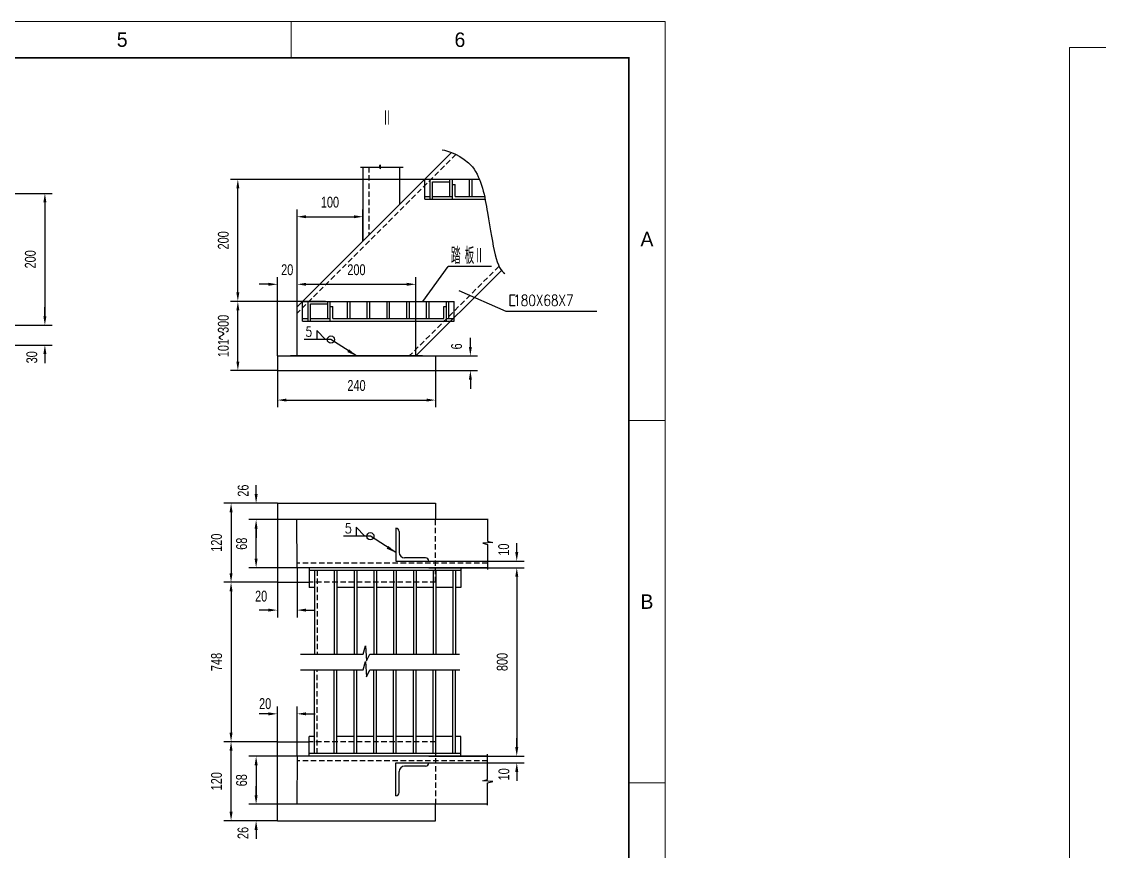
# Model space of a CAD drawing. Extents: x 148 to 221443, y -36682 to 6758.
# Drawn here: x 174373 to 180319, y -8546 to -3968 of the extents above; entities that cross this region are included whole.
import ezdxf
from ezdxf.enums import TextEntityAlignment as Align

# ---------------------------------------------------------------- set-up
doc = ezdxf.new("R2010")
doc.units = 0
doc.header["$LTSCALE"] = 10
doc.header["$MEASUREMENT"] = 0
doc.linetypes.add('HIDDENX2', pattern=[0.75, 0.5, -0.25])
for name, color, linetype in [('2', 4, 'Continuous'), ('DIM', 4, 'Continuous'), ('HIDDEN', 7, 'HIDDENX2'), ('RED', 7, 'Continuous'), ('WB-FS', 6, 'Continuous')]:
    doc.layers.add(name, color=color, linetype=linetype)
doc.layers.add('2（细实线）', color=3, linetype='Continuous', lineweight=20)
doc.layers.add('图框层', color=7, linetype='Continuous', lineweight=15)
doc.styles.add('HZ', font='ROMS.SHX', dxfattribs={"width": 0.75, "bigfont": 'GBCBIG.SHX'})
doc.styles.get("Standard").update_dxf_attribs({"font": 'wison_e.shx', "width": 0.75, "bigfont": 'wison_c.shx'})
doc.styles.add('XW', font='ROMANS.shx', dxfattribs={"width": 0.85})
doc.dimstyles.new('DIM1', dxfattribs={"dimscale": 20, "dimtxt": 3, "dimasz": 2.5, "dimexe": 2, "dimexo": 0, "dimgap": 1, "dimtad": 0, "dimdec": 0, "dimzin": 0, "dimdsep": 46, "dimtxsty": 'Standard', "dimcen": 2, "dimclrd": 3, "dimclre": 3, "dimclrt": 3, "dimadec": 0, "dimazin": 0, "dimtfac": 0.666667, "dimtdec": 0, "dimtofl": 0, "dimtmove": 2, "dimatfit": 1, "dimfxl": 2, "dimtvp": 1.333333, "dimtolj": 1, "dimtzin": 0, "dimarcsym": 0})

# ---------------------------------------------------------------- blocks, each defined once
blk = doc.blocks.new('*D709')
at = {"color": 3, "lineweight": -2}
for p, q in [((176596.9, -4838.3), (175526.3, -4838.3)), ((175566.3, -5461.5), (175566.3, -4888.3)), ((175857.3, -5511.5), (175526.3, -5511.5))]:
    blk.add_line(p, q, dxfattribs=at)
at = {"color": 3}
for points in [[(175574.6, -4888.3), (175558, -4888.3), (175566.3, -4838.3)], [(175558, -5461.5), (175574.6, -5461.5), (175566.3, -5511.5)]]:
    blk.add_solid(points, dxfattribs=at)
at = {"layer": 'Defpoints', "color": 0}
for p in [(175566.3, -4838.3), (176596.9, -4838.3), (175857.3, -5511.5)]:
    blk.add_point(p, dxfattribs=at)
at = {"color": 3, "insert": (175486.3, -5174.9), "char_height": 60, "attachment_point": 5, "rotation": 90}
blk.add_mtext('\\A1;200', dxfattribs=at)
blk = doc.blocks.new('*D710')
at = {"color": 3, "lineweight": -2}
for p, q in [((176049.4, -5511.5), (175526.3, -5511.5)), ((175566.3, -5843.5), (175566.3, -5561.5)), ((175784.5, -5893.5), (175526.3, -5893.5))]:
    blk.add_line(p, q, dxfattribs=at)
at = {"color": 3}
for points in [[(175574.6, -5561.5), (175558, -5561.5), (175566.3, -5511.5)], [(175558, -5843.5), (175574.6, -5843.5), (175566.3, -5893.5)]]:
    blk.add_solid(points, dxfattribs=at)
at = {"layer": 'Defpoints', "color": 0}
for p in [(175566.3, -5511.5), (176049.4, -5511.5), (175784.5, -5893.5)]:
    blk.add_point(p, dxfattribs=at)
at = {"color": 3, "insert": (175486.3, -5702.5), "char_height": 60, "attachment_point": 5, "rotation": 90}
blk.add_mtext('\\A1;101  300', dxfattribs=at)
blk = doc.blocks.new('*D724')
at = {"color": 3, "linetype": 'Continuous', "lineweight": -2}
for p, q in [((176849, -5762.7), (176849, -5712.7)), ((176657.3, -5812.7), (176889, -5812.7)), ((176657.3, -5893.5), (176889, -5893.5)), ((176849, -5943.5), (176849, -5993.5))]:
    blk.add_line(p, q, dxfattribs=at)
at = {"color": 3}
for points in [[(176840.7, -5762.7), (176857.3, -5762.7), (176849, -5812.7)], [(176857.3, -5943.5), (176840.7, -5943.5), (176849, -5893.5)]]:
    blk.add_solid(points, dxfattribs=at)
at = {"layer": 'Defpoints', "color": 0}
for p in [(176657.3, -5812.7), (176657.3, -5893.5), (176849, -5893.5)]:
    blk.add_point(p, dxfattribs=at)
at = {"color": 3, "insert": (176773, -5759.9), "char_height": 60, "attachment_point": 5, "rotation": 90}
blk.add_mtext('\\A1;6', dxfattribs=at)
blk = doc.blocks.new('*D725')
at = {"color": 3, "linetype": 'Continuous', "lineweight": -2}
for p, q in [((175784.5, -5893.5), (175784.5, -6096.1)), ((176657.3, -5893.5), (176657.3, -6096.1)), ((175834.5, -6056.1), (176607.3, -6056.1))]:
    blk.add_line(p, q, dxfattribs=at)
at = {"color": 3}
for points in [[(175834.5, -6047.8), (175834.5, -6064.5), (175784.5, -6056.1)], [(176607.3, -6064.5), (176607.3, -6047.8), (176657.3, -6056.1)]]:
    blk.add_solid(points, dxfattribs=at)
at = {"layer": 'Defpoints', "color": 0}
for p in [(175784.5, -5893.5), (176657.3, -5893.5), (176657.3, -6056.1)]:
    blk.add_point(p, dxfattribs=at)
at = {"color": 3, "insert": (176220.9, -5976.1), "char_height": 60, "attachment_point": 5}
blk.add_mtext('\\A1;240', dxfattribs=at)
blk = doc.blocks.new('*D726')
at = {"color": 3, "linetype": 'Continuous', "lineweight": -2, "ltscale": 6}
for p, q in [((175892.6, -5542.6), (175892.6, -5377.4)), ((176548.2, -5812.7), (176548.2, -5377.4)), ((175942.6, -5417.4), (176498.2, -5417.4))]:
    blk.add_line(p, q, dxfattribs=at)
at = {"color": 3}
for points in [[(175942.6, -5409.1), (175942.6, -5425.7), (175892.6, -5417.4)], [(176498.2, -5425.7), (176498.2, -5409.1), (176548.2, -5417.4)]]:
    blk.add_solid(points, dxfattribs=at)
at = {"layer": 'Defpoints', "color": 0}
for p in [(176548.2, -5417.4), (175892.6, -5542.6), (176548.2, -5812.7)]:
    blk.add_point(p, dxfattribs=at)
at = {"color": 3, "insert": (176220.4, -5337.4), "char_height": 60, "attachment_point": 5}
blk.add_mtext('\\A1;200', dxfattribs=at)
blk = doc.blocks.new('*D732')
at = {"color": 3, "linetype": 'Continuous', "lineweight": -2, "ltscale": 6}
for p, q in [((175892.6, -5524.5), (175892.6, -5004.6)), ((175942.6, -5044.6), (176206.2, -5044.6)), ((176256.2, -5179), (176256.2, -5004.6))]:
    blk.add_line(p, q, dxfattribs=at)
at = {"color": 3}
for points in [[(175942.6, -5036.3), (175942.6, -5052.9), (175892.6, -5044.6)], [(176206.2, -5052.9), (176206.2, -5036.3), (176256.2, -5044.6)]]:
    blk.add_solid(points, dxfattribs=at)
at = {"layer": 'Defpoints', "color": 0}
for p in [(176256.2, -5044.6), (176256.2, -5179), (175892.6, -5524.5)]:
    blk.add_point(p, dxfattribs=at)
at = {"color": 3, "insert": (176074.4, -4964.6), "char_height": 60, "attachment_point": 5}
blk.add_mtext('\\A1;100', dxfattribs=at)
blk = doc.blocks.new('*D757')
at = {"color": 3, "linetype": 'Continuous', "lineweight": -2, "ltscale": 6}
for p, q in [((174024.3, -4916), (174541.8, -4916)), ((174501.8, -4966), (174501.8, -5593.3)), ((173420.6, -5643.3), (174541.8, -5643.3))]:
    blk.add_line(p, q, dxfattribs=at)
at = {"color": 3}
for points in [[(174510.1, -4966), (174493.5, -4966), (174501.8, -4916)], [(174493.5, -5593.3), (174510.1, -5593.3), (174501.8, -5643.3)]]:
    blk.add_solid(points, dxfattribs=at)
at = {"layer": 'Defpoints', "color": 0}
for p in [(174024.3, -4916), (173420.6, -5643.3), (174501.8, -5643.3)]:
    blk.add_point(p, dxfattribs=at)
at = {"color": 3, "insert": (174421.8, -5279.6), "char_height": 60, "attachment_point": 5, "rotation": 90}
blk.add_mtext('\\A1;200', dxfattribs=at)
blk = doc.blocks.new('*D758')
at = {"color": 3, "linetype": 'Continuous', "lineweight": -2, "ltscale": 6}
for p, q in [((174501.8, -5593.3), (174501.8, -5543.3)), ((173420.6, -5643.3), (174541.8, -5643.3)), ((173420.6, -5752.4), (174541.8, -5752.4)), ((174501.8, -5802.4), (174501.8, -5852.4))]:
    blk.add_line(p, q, dxfattribs=at)
at = {"color": 3}
for points in [[(174493.5, -5593.3), (174510.1, -5593.3), (174501.8, -5643.3)], [(174510.1, -5802.4), (174493.5, -5802.4), (174501.8, -5752.4)]]:
    blk.add_solid(points, dxfattribs=at)
at = {"layer": 'Defpoints', "color": 0}
for p in [(173420.6, -5643.3), (174501.8, -5643.3), (173420.6, -5752.4)]:
    blk.add_point(p, dxfattribs=at)
at = {"color": 3, "insert": (174429.8, -5820.1), "char_height": 60, "attachment_point": 5, "rotation": 90}
blk.add_mtext('\\A1;30', dxfattribs=at)
blk = doc.blocks.new('*D778')
at = {"color": 3, "lineweight": -2}
for p, q in [((175852, -6715.8), (175627, -6715.8)), ((175667, -6931.2), (175667, -6765.8)), ((175892.6, -6981.2), (175627, -6981.2))]:
    blk.add_line(p, q, dxfattribs=at)
at = {"color": 3}
for points in [[(175675.4, -6765.8), (175658.7, -6765.8), (175667, -6715.8)], [(175658.7, -6931.2), (175675.4, -6931.2), (175667, -6981.2)]]:
    blk.add_solid(points, dxfattribs=at)
at = {"layer": 'Defpoints', "color": 0}
for p in [(175667, -6715.8), (175852, -6715.8), (175892.6, -6981.2)]:
    blk.add_point(p, dxfattribs=at)
at = {"color": 3, "insert": (175587, -6848.5), "char_height": 60, "attachment_point": 5, "rotation": 90}
blk.add_mtext('\\A1;68', dxfattribs=at)
blk = doc.blocks.new('*D779')
at = {"color": 3, "lineweight": -2}
for p, q in [((175667, -6574.9), (175667, -6524.9)), ((175784.5, -6624.9), (175627, -6624.9)), ((175892.6, -6715.8), (175627, -6715.8)), ((175667, -6765.8), (175667, -6815.8))]:
    blk.add_line(p, q, dxfattribs=at)
at = {"color": 3}
for points in [[(175658.7, -6574.9), (175675.4, -6574.9), (175667, -6624.9)], [(175675.4, -6765.8), (175658.7, -6765.8), (175667, -6715.8)]]:
    blk.add_solid(points, dxfattribs=at)
at = {"layer": 'Defpoints', "color": 0}
for p in [(175667, -6624.9), (175784.5, -6624.9), (175892.6, -6715.8)]:
    blk.add_point(p, dxfattribs=at)
at = {"color": 3, "insert": (175595.8, -6555.7), "char_height": 60, "attachment_point": 5, "rotation": 90}
blk.add_mtext('\\A1;26', dxfattribs=at)
blk = doc.blocks.new('*D780')
at = {"color": 3, "lineweight": -2}
for p, q in [((175784.5, -6624.9), (175488.8, -6624.9)), ((175528.8, -6674.9), (175528.8, -7011.2)), ((175784.5, -7061.2), (175488.8, -7061.2))]:
    blk.add_line(p, q, dxfattribs=at)
at = {"color": 3}
for points in [[(175537.2, -6674.9), (175520.5, -6674.9), (175528.8, -6624.9)], [(175520.5, -7011.2), (175537.2, -7011.2), (175528.8, -7061.2)]]:
    blk.add_solid(points, dxfattribs=at)
at = {"layer": 'Defpoints', "color": 0}
for p in [(175784.5, -6624.9), (175528.8, -7061.2), (175784.5, -7061.2)]:
    blk.add_point(p, dxfattribs=at)
at = {"color": 3, "insert": (175448.8, -6843), "char_height": 60, "attachment_point": 5, "rotation": 90}
blk.add_mtext('\\A1;120', dxfattribs=at)
blk = doc.blocks.new('*D781')
at = {"color": 3, "lineweight": -2}
for p, q in [((175892.6, -6981.2), (175892.6, -7254.8)), ((175784.5, -7061.2), (175784.5, -7254.8)), ((175734.5, -7214.8), (175684.5, -7214.8)), ((175942.6, -7214.8), (175992.6, -7214.8))]:
    blk.add_line(p, q, dxfattribs=at)
at = {"color": 3}
for points in [[(175734.5, -7223.1), (175734.5, -7206.5), (175784.5, -7214.8)], [(175942.6, -7206.5), (175942.6, -7223.1), (175892.6, -7214.8)]]:
    blk.add_solid(points, dxfattribs=at)
at = {"layer": 'Defpoints', "color": 0}
for p in [(175892.6, -6981.2), (175784.5, -7061.2), (175784.5, -7214.8)]:
    blk.add_point(p, dxfattribs=at)
at = {"color": 3, "insert": (175694.7, -7138.1), "char_height": 60, "attachment_point": 5}
blk.add_mtext('\\A1;20', dxfattribs=at)
blk = doc.blocks.new('*D782')
at = {"layer": 'Defpoints', "color": 0}
for p in [(176619.8, -6944.9), (176619.8, -6981.2), (177105, -6981.2)]:
    blk.add_point(p, dxfattribs=at)
at = {"layer": 'RED', "color": 3, "lineweight": -2}
for p, q in [((177105, -6894.9), (177105, -6844.9)), ((176619.8, -6944.9), (177145, -6944.9)), ((176619.8, -6981.2), (177145, -6981.2)), ((177105, -7031.2), (177105, -7081.2))]:
    blk.add_line(p, q, dxfattribs=at)
at = {"layer": 'RED', "color": 3}
for points in [[(177096.6, -6894.9), (177113.3, -6894.9), (177105, -6944.9)], [(177113.3, -7031.2), (177096.6, -7031.2), (177105, -6981.2)]]:
    blk.add_solid(points, dxfattribs=at)
at = {"layer": 'RED', "color": 3, "insert": (177032.9, -6881), "char_height": 60, "attachment_point": 5, "rotation": 90}
blk.add_mtext('\\A1;10', dxfattribs=at)
blk = doc.blocks.new('*D783')
at = {"color": 3, "lineweight": -2}
for p, q in [((175892.6, -8020.7), (175627, -8020.7)), ((175667, -8070.7), (175667, -8236.2)), ((175852, -8286.2), (175627, -8286.2))]:
    blk.add_line(p, q, dxfattribs=at)
at = {"color": 3}
for points in [[(175675.4, -8070.7), (175658.7, -8070.7), (175667, -8020.7)], [(175658.7, -8236.2), (175675.4, -8236.2), (175667, -8286.2)]]:
    blk.add_solid(points, dxfattribs=at)
at = {"layer": 'Defpoints', "color": 0}
for p in [(175892.6, -8020.7), (175667, -8286.2), (175852, -8286.2)]:
    blk.add_point(p, dxfattribs=at)
at = {"color": 3, "insert": (175587, -8153.5), "char_height": 60, "attachment_point": 5, "rotation": 90}
blk.add_mtext('\\A1;68', dxfattribs=at)
blk = doc.blocks.new('*D784')
at = {"color": 3, "lineweight": -2}
for p, q in [((175667, -8236.2), (175667, -8186.2)), ((175892.6, -8286.2), (175627, -8286.2)), ((175784.5, -8377.1), (175627, -8377.1)), ((175667, -8427.1), (175667, -8477.1))]:
    blk.add_line(p, q, dxfattribs=at)
at = {"color": 3}
for points in [[(175658.7, -8236.2), (175675.4, -8236.2), (175667, -8286.2)], [(175675.4, -8427.1), (175658.7, -8427.1), (175667, -8377.1)]]:
    blk.add_solid(points, dxfattribs=at)
at = {"layer": 'Defpoints', "color": 0}
for p in [(175892.6, -8286.2), (175667, -8377.1), (175784.5, -8377.1)]:
    blk.add_point(p, dxfattribs=at)
at = {"color": 3, "insert": (175595, -8444.4), "char_height": 60, "attachment_point": 5, "rotation": 90}
blk.add_mtext('\\A1;26', dxfattribs=at)
blk = doc.blocks.new('*D785')
at = {"color": 3, "lineweight": -2}
for p, q in [((175784.5, -7940.7), (175488.8, -7940.7)), ((175528.8, -8327.1), (175528.8, -7990.7)), ((175784.5, -8377.1), (175488.8, -8377.1))]:
    blk.add_line(p, q, dxfattribs=at)
at = {"color": 3}
for points in [[(175537.2, -7990.7), (175520.5, -7990.7), (175528.8, -7940.7)], [(175520.5, -8327.1), (175537.2, -8327.1), (175528.8, -8377.1)]]:
    blk.add_solid(points, dxfattribs=at)
at = {"layer": 'Defpoints', "color": 0}
for p in [(175528.8, -7940.7), (175784.5, -7940.7), (175784.5, -8377.1)]:
    blk.add_point(p, dxfattribs=at)
at = {"color": 3, "insert": (175448.8, -8158.9), "char_height": 60, "attachment_point": 5, "rotation": 90}
blk.add_mtext('\\A1;120', dxfattribs=at)
blk = doc.blocks.new('*D786')
at = {"color": 3, "lineweight": -2}
for p, q in [((175734.5, -7787.1), (175684.5, -7787.1)), ((175784.5, -7940.7), (175784.5, -7747.1)), ((175892.6, -8020.7), (175892.6, -7747.1)), ((175942.6, -7787.1), (175992.6, -7787.1))]:
    blk.add_line(p, q, dxfattribs=at)
at = {"color": 3}
for points in [[(175734.5, -7795.5), (175734.5, -7778.8), (175784.5, -7787.1)], [(175942.6, -7778.8), (175942.6, -7795.5), (175892.6, -7787.1)]]:
    blk.add_solid(points, dxfattribs=at)
at = {"layer": 'Defpoints', "color": 0}
for p in [(175784.5, -7787.1), (175784.5, -7940.7), (175892.6, -8020.7)]:
    blk.add_point(p, dxfattribs=at)
at = {"color": 3, "insert": (175716.9, -7731), "char_height": 60, "attachment_point": 5}
blk.add_mtext('\\A1;20', dxfattribs=at)
blk = doc.blocks.new('*D787')
at = {"color": 3, "linetype": 'Continuous', "lineweight": -2, "ltscale": 6}
for p, q in [((177105, -7970.7), (177105, -7920.7)), ((176619.8, -8020.7), (177145, -8020.7)), ((176619.8, -8057.1), (177145, -8057.1)), ((177105, -8107.1), (177105, -8157.1))]:
    blk.add_line(p, q, dxfattribs=at)
at = {"color": 3}
for points in [[(177096.6, -7970.7), (177113.3, -7970.7), (177105, -8020.7)], [(177113.3, -8107.1), (177096.6, -8107.1), (177105, -8057.1)]]:
    blk.add_solid(points, dxfattribs=at)
at = {"layer": 'Defpoints', "color": 0}
for p in [(176619.8, -8020.7), (177105, -8020.7), (176619.8, -8057.1)]:
    blk.add_point(p, dxfattribs=at)
at = {"color": 3, "insert": (177034.2, -8120.9), "char_height": 60, "attachment_point": 5, "rotation": 90}
blk.add_mtext('\\A1;10', dxfattribs=at)
blk = doc.blocks.new('*D788')
at = {"color": 3, "linetype": 'Continuous', "lineweight": -2, "ltscale": 6}
for p, q in [((175784.5, -7061.2), (175488.8, -7061.2)), ((175528.8, -7111.2), (175528.8, -7890.7)), ((175784.5, -7940.7), (175488.8, -7940.7))]:
    blk.add_line(p, q, dxfattribs=at)
at = {"color": 3}
for points in [[(175537.2, -7111.2), (175520.5, -7111.2), (175528.8, -7061.2)], [(175520.5, -7890.7), (175537.2, -7890.7), (175528.8, -7940.7)]]:
    blk.add_solid(points, dxfattribs=at)
at = {"layer": 'Defpoints', "color": 0}
for p in [(175784.5, -7061.2), (175528.8, -7940.7), (175784.5, -7940.7)]:
    blk.add_point(p, dxfattribs=at)
at = {"color": 3, "insert": (175448.8, -7501), "char_height": 60, "attachment_point": 5, "rotation": 90}
blk.add_mtext('\\A1;748', dxfattribs=at)
blk = doc.blocks.new('*D789')
at = {"layer": 'Defpoints', "color": 0}
for p in [(176798.2, -6981.2), (176798.2, -8020.7), (177105, -8020.7)]:
    blk.add_point(p, dxfattribs=at)
at = {"layer": 'RED', "color": 3, "lineweight": -2}
for p, q in [((176798.2, -6981.2), (177145, -6981.2)), ((177105, -7031.2), (177105, -7970.7)), ((176798.2, -8020.7), (177145, -8020.7))]:
    blk.add_line(p, q, dxfattribs=at)
at = {"layer": 'RED', "color": 3}
for points in [[(177113.3, -7031.2), (177096.6, -7031.2), (177105, -6981.2)], [(177096.6, -7970.7), (177113.3, -7970.7), (177105, -8020.7)]]:
    blk.add_solid(points, dxfattribs=at)
at = {"layer": 'RED', "color": 3, "insert": (177025, -7501), "char_height": 60, "attachment_point": 5, "rotation": 90}
blk.add_mtext('\\A1;800', dxfattribs=at)
blk = doc.blocks.new('*D791')
at = {"color": 3, "linetype": 'Continuous', "lineweight": -2, "ltscale": 6}
for p, q in [((175784.5, -5812.7), (175784.5, -5377.4)), ((175892.6, -5812.7), (175892.6, -5377.4)), ((175734.5, -5417.4), (175684.5, -5417.4)), ((175942.6, -5417.4), (175992.6, -5417.4))]:
    blk.add_line(p, q, dxfattribs=at)
at = {"color": 3}
for points in [[(175734.5, -5425.7), (175734.5, -5409.1), (175784.5, -5417.4)], [(175942.6, -5409.1), (175942.6, -5425.7), (175892.6, -5417.4)]]:
    blk.add_solid(points, dxfattribs=at)
at = {"layer": 'Defpoints', "color": 0}
for p in [(175784.5, -5417.4), (175784.5, -5812.7), (175892.6, -5812.7)]:
    blk.add_point(p, dxfattribs=at)
at = {"color": 3, "insert": (175838.6, -5337.4), "char_height": 60, "attachment_point": 5}
blk.add_mtext('\\A1;20', dxfattribs=at)
blk = doc.blocks.new('a2')
for p, q in [((15801.92, 10126.74), (15801.92, 10116.74)), ((15905.09, 10016.74), (15895.09, 10016.74)), ((15905.09, 9916.74), (15895.09, 9916.74))]:
    blk.add_line(p, q)
at = {"layer": '图框层', "ltscale": 10}
blk.add_lwpolyline([(15311.09, 10126.74), (15905.09, 10126.74), (15905.09, 9706.74), (15311.09, 9706.74)], close=True, dxfattribs=at)
at = {"layer": '图框层', "ltscale": 10, "const_width": 0.5}
blk.add_lwpolyline([(15336.09, 10116.74), (15895.09, 10116.74), (15895.09, 9716.74), (15336.09, 9716.74)], close=True, dxfattribs=at)
at = {"style": 'HZ'}
for s, p in [('5', (15755.34, 10121.74)), ('6', (15848.5, 10121.74)), ('A', (15900.09, 10066.74)), ('B', (15900.09, 9966.74))]:
    blk.add_text(s, height=4, dxfattribs=at).set_placement(p, align=Align.MIDDLE)

msp = doc.modelspace()

# ---------------------------------------------------------------- linework, layer by layer
at = {"color": 3}
for p in [(176587.5873, -5511.4742), (176965.8904, -5319.7714)]:
    msp.add_line(p, (176726.8765, -5319.7714), dxfattribs=at)
at = {"color": 3, "linetype": 'Continuous', "ltscale": 6}
for p, q in [((177067.921, -5475.8774), (177095.5354, -5475.8774)), ((177067.921, -5536.2456), (177067.921, -5475.8774)), ((177095.5354, -5536.2456), (177067.921, -5536.2456))]:
    msp.add_line(p, q, dxfattribs=at)
at = {"linetype": 'Continuous'}
for p, q in [((176049.2342, -5722.4964), (176001.4359, -5672.847)), ((176001.4359, -5672.847), (176001.4359, -5722.4964)), ((176266.3795, -6807.5551), (176218.5811, -6757.9056)), ((176218.5811, -6757.9056), (176218.5811, -6807.5551))]:
    msp.add_line(p, q, dxfattribs=at)
at = {"ltscale": 6}
for p, q in [((176049.2342, -5722.4964), (176001.4359, -5722.4964)), ((176266.3795, -6807.5551), (176218.5811, -6807.5551))]:
    msp.add_line(p, q, dxfattribs=at)
at = {"color": 1, "linetype": 'Continuous'}
msp.add_line((176584.5229, -5812.7204), (175857.2501, -5812.7204), dxfattribs=at)
at = {"color": 3, "linetype": 'Continuous'}
for p, q in [((176297.2265, -6807.5551), (176149.158, -6807.5551)), ((176438.0317, -6897.7791), (176297.2265, -6807.5551))]:
    msp.add_line(p, q, dxfattribs=at)
at = {"color": 7, "linetype": 'Continuous'}
msp.add_circle((176080.0812, -5722.4964), 20, dxfattribs=at)
at = {"color": 3, "linetype": 'Continuous'}
msp.add_circle((176297.2265, -6807.5551), 20, dxfattribs=at)
msp.add_solid([(176397.0104, -6860.6967), (176387.2011, -6876.0053), (176438.0317, -6897.7791)], dxfattribs=at)
at = {"layer": '2', "color": 3, "linetype": 'Continuous'}
for p, q in [((177046.917, -5567.6208), (176787.1754, -5452.7702)), ((177547.555, -5567.6208), (177046.917, -5567.6208)), ((176080.0812, -5722.4964), (175932.0128, -5722.4964)), ((176220.8865, -5812.7204), (176080.0812, -5722.4964))]:
    msp.add_line(p, q, dxfattribs=at)
msp.add_open_spline([(176693.0358, -4675.6885), (176720.3185, -4679.2704), (176895.5957, -4732.8864), (176964.7999, -5152.8178), (176994.9664, -5339.4051), (177039.7542, -5357.489)], degree=3, knots=[13.012843715, 13.012843715, 13.012843715, 13.012843715, 75.321440238, 137.866139902, 273.293298909, 273.293298909, 273.293298909, 273.293298909], dxfattribs=at)
msp.add_solid([(176179.8652, -5775.638), (176170.0558, -5790.9467), (176220.8865, -5812.7204)], dxfattribs=at)
at = {"layer": 'DIM'}
for points in [[(176944.0422, -6710.7549), (176944.0422, -6834.3843), (176972.3951, -6842.111), (176918.2669, -6844.6867), (176944.0422, -6852.4134), (176944.0422, -6991.4965)], [(176944.0422, -8291.1929), (176944.0422, -8167.5635), (176972.3951, -8159.8367), (176918.2669, -8157.2611), (176944.0422, -8149.5343), (176944.0422, -8010.4513)]]:
    msp.add_lwpolyline(points, dxfattribs=at)
at = {"layer": 'HIDDEN', "ltscale": 6}
for p, q in [((176769.0964, -4701.0764), (175892.5772, -5577.5957)), ((176289.5989, -4770.4052), (176289.5989, -5145.6137)), ((177007.1318, -5317.7496), (176512.1611, -5812.7204)), ((176657.2501, -7061.2202), (176657.2501, -6715.7655)), ((176944.0422, -6955.7654), (175892.6022, -6955.7654)), ((176003.7384, -6995.7654), (176003.7384, -7457.4006)), ((176657.2501, -7061.2202), (175960.102, -7061.2202)), ((176003.7384, -8006.1823), (176003.7384, -7544.5471)), ((176657.2501, -7940.7276), (175960.102, -7940.7276)), ((176657.2501, -7940.7276), (176657.2501, -8286.1822)), ((176944.0422, -8046.1823), (175892.6022, -8046.1823))]:
    msp.add_line(p, q, dxfattribs=at)
at = {"layer": 'RED'}
for p, q in [((176744.7412, -4690.4713), (175892.5772, -5542.6354)), ((176256.2135, -4770.4052), (176256.2135, -5178.999)), ((176458.2337, -4770.7673), (176458.2337, -4976.9788)), ((176596.9428, -4947.3606), (176596.9428, -4838.2697)), ((176596.9428, -4838.2697), (176899.271, -4838.2697)), ((176626.0337, -4838.2697), (176626.0337, -4947.3606)), ((176640.5792, -4852.8152), (176735.1246, -4852.8152)), ((176640.5792, -4947.3606), (176640.5792, -4852.8152)), ((176735.1246, -4932.8152), (176735.1246, -4838.2697)), ((176749.6701, -4947.3606), (176749.6701, -4838.2697)), ((176749.6701, -4867.3606), (176764.2155, -4867.3606)), ((176764.2155, -4932.8152), (176764.2155, -4867.3606)), ((176844.2155, -4932.8152), (176844.2155, -4838.2697)), ((176858.761, -4932.8152), (176858.761, -4838.2697)), ((176596.9428, -4932.8152), (176626.0337, -4932.8152)), ((176640.5792, -4932.8152), (176749.6701, -4932.8152)), ((176764.2155, -4932.8152), (176927.0321, -4932.8152)), ((176596.9428, -4947.3606), (176930.0383, -4947.3606)), ((177020.1049, -5340.7747), (176548.1592, -5812.7204)), ((175923.7384, -5620.5651), (175923.7384, -5511.4742)), ((175923.7384, -5511.4742), (176760.102, -5511.4742)), ((175952.8293, -5511.4742), (175952.8293, -5620.5651)), ((175967.3747, -5526.0196), (176061.9202, -5526.0196)), ((175967.3747, -5620.5651), (175967.3747, -5526.0196)), ((176061.9202, -5606.0196), (176061.9202, -5511.4742)), ((176076.4657, -5620.5651), (176076.4657, -5511.4742)), ((176171.0111, -5606.0196), (176171.0111, -5511.4742)), ((176185.5566, -5606.0196), (176185.5566, -5511.4742)), ((176280.102, -5606.0196), (176280.102, -5511.4742)), ((176294.6475, -5606.0196), (176294.6475, -5511.4742)), ((176389.1929, -5606.0196), (176389.1929, -5511.4742)), ((176403.7384, -5606.0196), (176403.7384, -5511.4742)), ((176498.2838, -5606.0196), (176498.2838, -5511.4742)), ((176512.8293, -5606.0196), (176512.8293, -5511.4742)), ((176607.3747, -5606.0196), (176607.3747, -5511.4742)), ((176621.9202, -5606.0196), (176621.9202, -5511.4742)), ((176716.4657, -5620.5651), (176716.4657, -5511.4742)), ((176731.0111, -5606.0196), (176731.0111, -5511.4742)), ((176760.102, -5620.5651), (176760.102, -5511.4742)), ((175892.5772, -5542.6354), (175892.5772, -5812.7204)), ((176076.4657, -5540.5651), (176091.0111, -5540.5651)), ((176091.0111, -5606.0196), (176091.0111, -5540.5651)), ((176701.9202, -5540.5651), (176716.4657, -5540.5651)), ((176701.9202, -5606.0196), (176701.9202, -5540.5651)), ((175923.7384, -5606.0196), (175952.8293, -5606.0196)), ((175923.7384, -5620.5651), (176760.102, -5620.5651)), ((175967.3747, -5606.0196), (176076.4657, -5606.0196)), ((176091.0111, -5606.0196), (176701.9202, -5606.0196)), ((176716.4657, -5606.0196), (176760.102, -5606.0196)), ((175784.5229, -5812.7204), (176657.2501, -5812.7204)), ((175784.5229, -5812.7204), (175784.5229, -5893.5285)), ((176657.2501, -5812.7204), (176657.2501, -5893.5285)), ((175784.5229, -5893.5285), (176657.2501, -5893.5285)), ((175784.5229, -6624.8565), (175784.5229, -7061.2202)), ((175784.5229, -6624.8565), (176456.2135, -6624.8565)), ((176456.2135, -6624.8565), (176657.2501, -6624.8565)), ((176657.2501, -6624.8565), (176657.2501, -6715.7655)), ((176944.0422, -6715.7655), (175892.5772, -6715.7655)), ((175892.6048, -6981.22), (175892.5772, -6715.7655)), ((176438.0317, -6763.0381), (176438.0317, -6944.8563)), ((176456.2135, -6781.22), (176456.2135, -6896.5318)), ((176438.0317, -6944.8563), (176619.8499, -6944.8563)), ((176601.6681, -6926.6745), (176486.3562, -6926.6745)), ((176796.5077, -6981.22), (175892.6048, -6981.22)), ((175960.102, -6981.22), (175960.102, -7090.3109)), ((176796.4657, -6995.7654), (175960.102, -6995.7654)), ((175989.1929, -6995.7654), (175989.1929, -7457.4006)), ((176944.0422, -6981.22), (176013.0418, -6981.22)), ((176098.2838, -6995.7654), (176098.2838, -7457.4006)), ((176112.8293, -6995.7654), (176112.8293, -7457.4006)), ((176207.3747, -6995.7654), (176207.3747, -7457.4006)), ((176221.9202, -6995.7654), (176221.9202, -7457.4006)), ((176316.4657, -6995.7654), (176316.4657, -7457.4006)), ((176331.0111, -6995.7654), (176331.0111, -7457.4006)), ((176425.5566, -6995.7654), (176425.5566, -7457.4006)), ((176440.102, -6995.7654), (176440.102, -7457.4006)), ((176534.6475, -6995.7654), (176534.6475, -7457.4006)), ((176549.1929, -6995.7654), (176549.1929, -7457.4006)), ((176643.7384, -6995.7654), (176643.7384, -7457.4006)), ((176658.2838, -6995.7654), (176658.2838, -7457.4006)), ((176752.8293, -6995.7654), (176752.8293, -7457.4006)), ((176767.3747, -6995.7654), (176767.3747, -7457.4006)), ((176796.4657, -6981.22), (176796.4657, -7090.3109)), ((175784.5229, -7061.2202), (175960.102, -7061.2202)), ((175989.1929, -7090.3109), (175960.102, -7090.3109)), ((176207.3747, -7090.3109), (176112.8293, -7090.3109)), ((176316.4657, -7090.3109), (176221.9202, -7090.3109)), ((176425.5566, -7090.3109), (176331.0111, -7090.3109)), ((176534.6475, -7090.3109), (176440.102, -7090.3109)), ((176643.7384, -7090.3109), (176549.1929, -7090.3109)), ((176752.8293, -7090.3109), (176658.2838, -7090.3109)), ((176796.4657, -7090.3109), (176767.3747, -7090.3109)), ((175989.1929, -8006.1823), (175989.1929, -7544.5471)), ((176098.2838, -8006.1823), (176098.2838, -7544.5471)), ((176112.8293, -8006.1823), (176112.8293, -7544.5471)), ((176207.3747, -8006.1823), (176207.3747, -7544.5471)), ((176221.9202, -8006.1823), (176221.9202, -7544.5471)), ((176316.4657, -8006.1823), (176316.4657, -7544.5471)), ((176331.0111, -8006.1823), (176331.0111, -7544.5471)), ((176425.5566, -8006.1823), (176425.5566, -7544.5471)), ((176440.102, -8006.1823), (176440.102, -7544.5471)), ((176534.6475, -8006.1823), (176534.6475, -7544.5471)), ((176549.1929, -8006.1823), (176549.1929, -7544.5471)), ((176643.7384, -8006.1823), (176643.7384, -7544.5471)), ((176658.2838, -8006.1823), (176658.2838, -7544.5471)), ((176752.8293, -8006.1823), (176752.8293, -7544.5471)), ((176767.3747, -8006.1823), (176767.3747, -7544.5471)), ((175784.5229, -8377.0912), (175784.5229, -7940.7276)), ((175784.5229, -7940.7276), (175960.102, -7940.7276)), ((175960.102, -8020.7278), (175960.102, -7911.6369)), ((175989.1929, -7911.6369), (175960.102, -7911.6369)), ((176207.3747, -7911.6369), (176112.8293, -7911.6369)), ((176316.4657, -7911.6369), (176221.9202, -7911.6369)), ((176425.5566, -7911.6369), (176331.0111, -7911.6369)), ((176534.6475, -7911.6369), (176440.102, -7911.6369)), ((176643.7384, -7911.6369), (176549.1929, -7911.6369)), ((176752.8293, -7911.6369), (176658.2838, -7911.6369)), ((176796.4657, -7911.6369), (176767.3747, -7911.6369)), ((176796.4657, -8020.7278), (176796.4657, -7911.6369)), ((175892.6048, -8020.7278), (175892.5772, -8286.1822)), ((176796.5077, -8020.7278), (175892.6048, -8020.7278)), ((176796.4657, -8006.1823), (175960.102, -8006.1823)), ((176944.0422, -8020.7278), (176013.0418, -8020.7278)), ((176438.0317, -8238.9096), (176438.0317, -8057.0914)), ((176438.0317, -8057.0914), (176619.8499, -8057.0914)), ((176601.6681, -8075.2732), (176486.3562, -8075.2732)), ((176456.2135, -8220.7278), (176456.2135, -8105.416)), ((176944.0422, -8286.1822), (175892.5772, -8286.1822)), ((176657.2501, -8377.0912), (176657.2501, -8286.1822)), ((175784.5229, -8377.0912), (176456.2135, -8377.0912)), ((176456.2135, -8377.0912), (176657.2501, -8377.0912))]:
    msp.add_line(p, q, dxfattribs=at)
for centre, radius, start, end in [((176438.0317, -6781.22), 18.1818, 0, 90), ((176486.3562, -6896.5318), 30.1427, 180, 270), ((176601.6681, -6944.8563), 18.1818, 0, 90), ((176486.3562, -8105.416), 30.1427, 90, 180), ((176601.6681, -8057.0914), 18.1818, 270, 0), ((176438.0317, -8220.7278), 18.1818, 270, 0)]:
    msp.add_arc(centre, radius, start, end, dxfattribs=at)
at = {"layer": 'WB-FS', "linetype": 'Continuous'}
for points in [[(176242.1795, -4770.4052), (176347.2048, -4770.4052), (176350.6424, -4759.1405), (176352.1437, -4780.8937), (176355.1463, -4770.7673), (176479.0071, -4770.7673)], [(175911.1949, -7457.4006), (176257.6838, -7457.4006), (176269.9849, -7411.6145), (176276.1352, -7495.3503), (176294.5868, -7457.4006), (176789.2357, -7457.4006)], [(175911.1949, -7544.5471), (176257.6838, -7544.5471), (176269.9849, -7498.761), (176276.1352, -7582.4968), (176294.5868, -7544.5471), (176790.0093, -7544.5471)]]:
    msp.add_lwpolyline(points, dxfattribs=at)

# ---------------------------------------------------------------- block references
at = {"layer": '2（细实线）', "xscale": 20, "yscale": 20, "zscale": 20}
for p in [(-140178.6702, -206502.6822), (-126068.2427, -206645.9746)]:
    msp.add_blockref('a2', p, dxfattribs=at)

# ---------------------------------------------------------------- texts
at = {"color": 3, "style": 'XW', "width": 0.8}
msp.add_text(' 180X68X7', height=60.60606, dxfattribs=at).set_placement((177052.5233, -5536.3556))
at = {"color": 3, "linetype": 'Continuous', "style": 'XW', "width": 0.8}
for p in [(175977.2561, -5678.7743), (176194.4014, -6763.833)]:
    msp.add_text('5', height=54.5455, dxfattribs=at).set_placement(p, align=Align.MIDDLE_RIGHT)
at = {"layer": '2', "color": 3, "linetype": 'Continuous', "style": 'HZ', "width": 0.65}
for s, height, p in [('Ⅱ', 90.9091, (176361.9016, -4546.1429)), ('踏 板Ⅱ', 90.90909, (176742.2687, -5304.8396))]:
    msp.add_text(s, height=height, dxfattribs=at).set_placement(p)
msp.add_text('～', height=101.0101, rotation=90, dxfattribs=at).set_placement((175531.9088, -5726.8298))

# ---------------------------------------------------------------- dimensions: what is measured, and where the dimension line sits
for base, p1, p2, angle, text, picture, middle in [((175566.296, -4838.2697), (175857.2501, -5511.4742), (176596.9428, -4838.2697), 90, '200', '*D709', (175486.296, -5174.8719)), ((175566.296, -5511.4742), (175784.5229, -5893.5285), (176049.4054, -5511.4742), 90, '101  300', '*D710', (175486.296, -5702.5013)), ((175528.8316, -7061.2202), (175784.5229, -6624.8565), (175784.5229, -7061.2202), 90, '120', '*D780', (175448.8316, -6843.0384)), ((175667.0203, -6715.7655), (175892.6048, -6981.22), (175852.0362, -6715.7655), 90, '68', '*D778', (175587.0203, -6848.4928)), ((175528.8316, -7940.7276), (175784.5229, -8377.0912), (175784.5229, -7940.7276), 270, '120', '*D785', (175448.8316, -8158.9094)), ((175667.0203, -8286.1822), (175892.6048, -8020.7278), (175852.0362, -8286.1822), 270, '68', '*D783', (175587.0203, -8153.455))]:
    dim = msp.add_linear_dim(base=base, p1=p1, p2=p2, angle=angle, text=text, dimstyle='DIM1')
    dim.commit()
    dim.dimension.update_dxf_attribs({"geometry": picture, "text_midpoint": middle})
at = {"color": 1, "linetype": 'Continuous', "ltscale": 6}
for base, p1, p2, text, picture, middle in [((174501.8011, -5643.2592), (174024.3232, -4915.9865), (173420.5778, -5643.2592), '200', '*D757', (174421.8011, -5279.6228)), ((175528.8316, -7940.7276), (175784.5229, -7061.2202), (175784.5229, -7940.7276), '748', '*D788', (175448.8316, -7500.9739))]:
    dim = msp.add_linear_dim(base=base, p1=p1, p2=p2, angle=90, text=text, dimstyle='DIM1', override={"dimzin": 8}, dxfattribs=at)
    dim.commit()
    dim.dimension.update_dxf_attribs({"geometry": picture, "text_midpoint": middle})
for base, p1, p2, text, override, picture, middle in [((176256.2135, -5044.5895), (175892.5772, -5524.4536), (176256.2135, -5178.999), '100', {"dimzin": 8}, '*D732', (176074.3954, -4964.5895)), ((175784.5229, -5417.3893), (175892.5772, -5812.7204), (175784.5229, -5812.7204), '20', {"dimasz": 2.5, "dimzin": 8, "dimatfit": 3}, '*D791', (175838.55, -5337.3893))]:
    dim = msp.add_linear_dim(base=base, p1=p1, p2=p2, text=text, dimstyle='DIM1', override=override, dxfattribs=at)
    dim.commit()
    dim.dimension.update_dxf_attribs({"geometry": picture, "text_midpoint": middle})
at = {"color": 7, "linetype": 'Continuous', "ltscale": 6}
dim = msp.add_linear_dim(base=(176548.1592, -5417.3893), p1=(175892.5772, -5542.6354), p2=(176548.1592, -5812.7204), text='200', dimstyle='DIM1', override={"dimzin": 8}, dxfattribs=at)
dim.commit()
dim.dimension.update_dxf_attribs({"geometry": '*D726', "text_midpoint": (176220.3682, -5337.3893)})
at = {"color": 1, "linetype": 'Continuous', "ltscale": 6}
for base, p1, p2, angle, text, override, picture, middle in [((174501.8011, -5643.2592), (173420.5778, -5752.3501), (173420.5778, -5643.2592), 90, '30', {"dimzin": 8}, '*D758', (174429.7855, -5820.0775)), ((177104.9563, -8020.7278), (176619.8499, -8057.0914), (176619.8499, -8020.7278), 270, '10', {"dimzin": 8, "dimtofl": 0}, '*D787', (177034.1516, -8120.9207))]:
    dim = msp.add_linear_dim(base=base, p1=p1, p2=p2, angle=angle, text=text, dimstyle='DIM1', override=override, dxfattribs=at)
    dim.commit()
    dim.dimension.update_dxf_attribs({"geometry": picture, "text_midpoint": middle, "dimtype": 160})
at = {"color": 7, "linetype": 'Continuous'}
dim = msp.add_linear_dim(base=(176849.0132, -5893.5285), p1=(176657.2501, -5812.7204), p2=(176657.2501, -5893.5285), angle=90, text='6', dimstyle='DIM1', dxfattribs=at)
dim.commit()
dim.dimension.update_dxf_attribs({"geometry": '*D724', "text_midpoint": (176773.0045, -5759.9437), "dimtype": 160})
at = {"color": 1, "linetype": 'Continuous'}
dim = msp.add_linear_dim(base=(176657.2501, -6056.1231), p1=(175784.5229, -5893.5285), p2=(176657.2501, -5893.5285), text='240', dimstyle='DIM1', override={"dimzin": 8}, dxfattribs=at)
dim.commit()
dim.dimension.update_dxf_attribs({"geometry": '*D725', "text_midpoint": (176220.8865, -5976.1231)})
for base, p1, p2, angle, picture, middle in [((175667.0203, -6624.8565), (175892.5772, -6715.7655), (175784.5229, -6624.8565), 90, '*D779', (175595.7989, -6555.6795)), ((175667.0203, -8377.0912), (175892.5772, -8286.1822), (175784.5229, -8377.0912), 270, '*D784', (175595.037, -8444.3931))]:
    dim = msp.add_linear_dim(base=base, p1=p1, p2=p2, angle=angle, text='26', dimstyle='DIM1')
    dim.commit()
    dim.dimension.update_dxf_attribs({"geometry": picture, "text_midpoint": middle, "dimtype": 160})
for base, p1, p2, picture, middle in [((175784.5229, -7214.8085), (175892.6048, -6981.22), (175784.5229, -7061.2202), '*D781', (175694.658, -7138.0717)), ((175784.5229, -7787.1392), (175892.6048, -8020.7278), (175784.5229, -7940.7276), '*D786', (175716.8683, -7731.0451))]:
    dim = msp.add_linear_dim(base=base, p1=p1, p2=p2, text='20', dimstyle='DIM1')
    dim.commit()
    dim.dimension.update_dxf_attribs({"geometry": picture, "text_midpoint": middle, "dimtype": 160})
at = {"layer": 'RED'}
dim = msp.add_linear_dim(base=(177104.9563, -6981.22), p1=(176619.8499, -6944.8563), p2=(176619.8499, -6981.22), angle=90, text='10', dimstyle='DIM1', override={"dimzin": 8, "dimtofl": 0}, dxfattribs=at)
dim.commit()
dim.dimension.update_dxf_attribs({"geometry": '*D782', "text_midpoint": (177032.9475, -6881.027), "dimtype": 160})
dim = msp.add_linear_dim(base=(177104.9563, -8020.7278), p1=(176798.2204, -6981.22), p2=(176798.2204, -8020.7278), angle=90, text='800', dimstyle='DIM1', override={"dimzin": 8}, dxfattribs=at)
dim.commit()
dim.dimension.update_dxf_attribs({"geometry": '*D789', "text_midpoint": (177024.9563, -7500.9739)})

doc.saveas('drawing.dxf')
